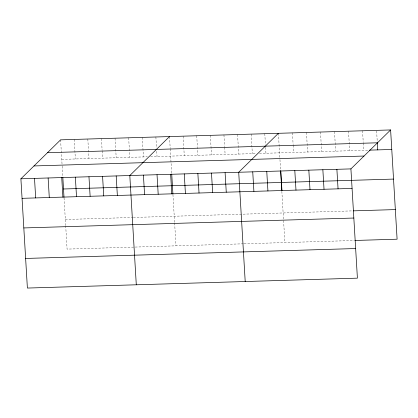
<?xml version="1.0" encoding="UTF-8"?>
<svg xmlns="http://www.w3.org/2000/svg" width="418" height="418" viewBox="0 0 418 418"><rect width="100%" height="100%" fill="white"/><g stroke="black" fill="none" stroke-linecap="round" stroke-linejoin="round"><path stroke-width="0.31" stroke-dasharray="2.09 1.57" d="M61.754 159.378L147.324 156.807M150.564 156.713L256.229 153.542M259.468 153.443L368.18 150.182M65.323 219.497L132.741 217.475M133.389 217.454L352.625 210.876M243.407 243.814L67.084 249.107L65.73 226.284M244.055 243.793L354.386 240.486M376.623 131.012L377.24 141.43M362.558 130.782L363.252 142.501M363.294 143.155L363.717 150.313M348.534 131.205L349.694 150.736M334.505 131.623L335.664 151.159M320.481 132.046L321.641 151.577M306.457 132.469L307.617 152M292.428 132.887L293.128 144.607M293.164 145.26L293.588 152.418M278.404 133.311L279.929 159.007M279.966 159.629L280.588 170.116M281.852 191.35L284.893 242.571M264.793 133.718L265.446 144.785M265.602 147.392L265.952 153.249M251.176 134.126L252.336 153.657M237.565 134.533L238.725 154.064M223.949 134.946L224.649 146.661M224.685 147.314L225.109 154.477M210.338 135.354L211.498 154.885M196.726 135.761L197.886 155.292M183.11 136.169L184.27 155.7M169.499 136.576L170.194 148.296M170.231 148.949L171.683 173.381M172.947 194.616L174.599 222.397M174.635 223.013L175.988 245.836M155.883 136.989L156.541 148.056M156.734 151.311L157.043 156.52M142.272 137.397L143.431 156.928M128.66 137.804L129.82 157.335M115.044 138.212L116.204 157.743M101.433 138.619L102.128 150.339M102.17 150.992L102.593 158.15M87.817 139.032L88.982 158.563M74.205 139.44L75.365 158.971M60.594 139.847L62.12 165.549M62.157 166.165L62.778 176.652M64.043 197.886L65.689 225.668"/><path stroke-width="0.63" d="M390.611 129.941L350.916 168.893L357.406 278.153L27.389 288.059L20.9 178.799L60.594 139.847L390.611 129.941L397.1 239.2L355.023 240.465M169.499 136.576L129.805 175.529L136.294 284.789M278.404 133.311L238.709 172.263L245.204 281.523M47.495 152.701L377.511 142.794M369.455 150.14L391.77 149.472M33.999 165.946L364.015 156.039M20.9 178.799L350.916 168.893M63.51 188.988L393.526 179.082M22.06 198.331L352.076 188.424M353.262 210.855L395.339 209.59M23.821 227.941L353.837 218.034M25.634 258.449L355.65 248.543M377.282 142.083L377.741 149.895M336.892 169.316L338.052 188.847M322.863 169.734L324.023 189.265M308.839 170.157L309.999 189.688M294.815 170.575L295.975 190.106M280.786 170.999L281.946 190.53M280.624 170.732L281.816 190.712M266.762 171.417L267.922 190.948M252.738 171.84L253.898 191.371M225.098 172.671L226.258 192.202M211.482 173.078L212.647 192.609M197.871 173.486L199.031 193.017M184.26 173.893L185.42 193.424M171.72 173.998L172.911 193.983M170.643 174.306L171.803 193.837M157.032 174.714L158.192 194.245M143.421 175.121L144.581 194.652M116.194 175.936L117.353 195.467M102.577 176.349L103.737 195.88M88.966 176.757L90.126 196.288M75.355 177.164L76.515 196.695M62.815 177.269L64.001 197.249M61.739 177.572L62.899 197.103M48.127 177.979L49.287 197.51M34.511 178.392L35.671 197.923"/></g></svg>
